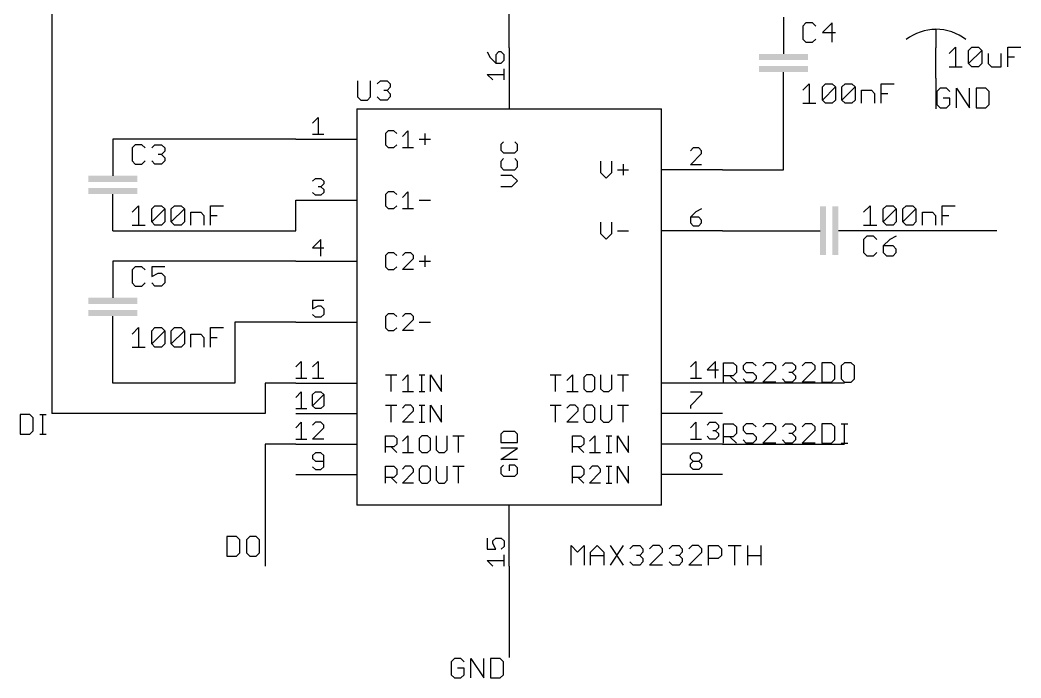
# Model space of a CAD drawing. Extents: x -40.8 to 42.6, y -32.2 to 56.3.
# Drawn here: x -40.8 to 42.6, y -32.2 to 22.6 of the extents above; entities that cross this region are included whole.
import ezdxf

# ---------------------------------------------------------------- set-up
doc = ezdxf.new("R2010")
doc.units = 0
for name, color, linetype in [('91', 82, 'CONTINUOUS'), ('94', 22, 'CONTINUOUS'), ('95', 253, 'CONTINUOUS'), ('96', 253, 'CONTINUOUS')]:
    doc.layers.add(name, color=color, linetype=linetype)

# ---------------------------------------------------------------- blocks, each defined once
blk = doc.blocks.new('RECT')
blk.add_solid([(-0.5, -0.5), (0.5, -0.5), (-0.5, 0.5), (0.5, 0.5)])

msp = doc.modelspace()

# ---------------------------------------------------------------- linework, layer by layer
at = {"layer": '91'}
for p, q in [((-38.1, 27.94), (-38.1, -10.16)), ((0, 20.32), (0, 27.94)), ((35.56, 17.78), (35.56, 15.24)), ((22.86, 10.16), (22.86, 15.24)), ((-17.78, 12.7), (-33.02, 12.7)), ((17.78, 10.16), (22.86, 10.16)), ((-17.78, 5.08), (-17.78, 7.62)), ((-33.02, 5.08), (-17.78, 5.08)), ((17.78, 5.08), (22.86, 5.08)), ((40.64, 5.08), (30.48, 5.08)), ((-17.78, 2.54), (-33.02, 2.54)), ((-17.78, -2.54), (-22.86, -2.54)), ((-22.86, -2.54), (-22.86, -7.62)), ((-33.02, -7.62), (-33.02, -5.08)), ((-22.86, -7.62), (-33.02, -7.62)), ((-17.78, -7.62), (-20.32, -7.62)), ((-20.32, -7.62), (-20.32, -10.16)), ((27.94, -7.62), (17.78, -7.62)), ((-20.32, -10.16), (-38.1, -10.16)), ((-17.78, -12.7), (-20.32, -12.7)), ((-20.32, -12.7), (-20.32, -22.86)), ((17.78, -12.7), (27.94, -12.7)), ((0, -22.86), (0, -30.48))]:
    msp.add_line(p, q, dxfattribs=at)
at = {"layer": '94'}
for p, q in [((22.86, 22.86), (22.86, 20.32)), ((35.56, 21.844), (35.56, 20.32)), ((0, 20.32), (0, 15.24)), ((22.86, 20.32), (22.86, 19.812)), ((35.56, 17.78), (35.56, 20.32)), ((22.86, 17.78), (22.86, 18.288)), ((22.86, 15.24), (22.86, 17.78)), ((-12.7, 15.24), (12.7, 15.24)), ((-12.7, 15.24), (-12.7, -17.78)), ((12.7, -17.78), (12.7, 15.24)), ((-33.02, 12.7), (-33.02, 10.16)), ((-17.78, 12.7), (-12.7, 12.7)), ((-33.02, 10.16), (-33.02, 9.652)), ((17.78, 10.16), (12.7, 10.16)), ((-33.02, 7.62), (-33.02, 8.128)), ((-33.02, 5.08), (-33.02, 7.62)), ((-17.78, 7.62), (-12.7, 7.62)), ((17.78, 5.08), (12.7, 5.08)), ((22.86, 5.08), (25.4, 5.08)), ((25.4, 5.08), (25.908, 5.08)), ((27.94, 5.08), (27.432, 5.08)), ((30.48, 5.08), (27.94, 5.08)), ((-33.02, 2.54), (-33.02, 0)), ((-17.78, 2.54), (-12.7, 2.54)), ((-33.02, 0), (-33.02, -0.508)), ((-33.02, -2.54), (-33.02, -2.032)), ((-33.02, -5.08), (-33.02, -2.54)), ((-17.78, -2.54), (-12.7, -2.54)), ((-17.78, -7.62), (-12.7, -7.62)), ((17.78, -7.62), (12.7, -7.62)), ((-17.78, -10.16), (-12.7, -10.16)), ((17.78, -10.16), (12.7, -10.16)), ((-17.78, -12.7), (-12.7, -12.7)), ((17.78, -12.7), (12.7, -12.7)), ((-17.78, -15.24), (-12.7, -15.24)), ((17.78, -15.24), (12.7, -15.24)), ((12.7, -17.78), (-12.7, -17.78)), ((0, -22.86), (0, -17.78))]:
    msp.add_line(p, q, dxfattribs=at)
for centre, radius, start, end in [((35.5598, 17.7802), 4.0637, 89.9973, 127.3736), ((35.5599, 17.8058), 4.0542, 52.1206, 89.9988)]:
    msp.add_arc(centre, radius, start, end, dxfattribs=at)
at = {"layer": '95'}
for p, q in [((24.7314, 22.4042), (24.4602, 22.133)), ((24.4602, 22.133), (24.4602, 21.0484)), ((25.2737, 22.4042), (24.7314, 22.4042)), ((25.5449, 22.133), (25.2737, 22.4042)), ((26.9108, 22.4042), (26.0974, 21.5907)), ((26.9108, 20.7772), (26.9108, 22.4042)), ((24.4602, 21.0484), (24.7314, 20.7772)), ((25.2737, 20.7772), (25.5449, 21.0484)), ((26.0974, 21.5907), (27.182, 21.5907)), ((24.7314, 20.7772), (25.2737, 20.7772)), ((-1.8173, 19.9757), (-1.5843, 19.5096)), ((-1.5843, 19.5096), (-1.1182, 19.0436)), ((-0.8852, 19.9757), (-1.1182, 19.7427)), ((-1.1182, 19.7427), (-1.1182, 19.0436)), ((-0.6521, 19.9757), (-0.8852, 19.9757)), ((-0.4191, 19.7427), (-0.6521, 19.9757)), ((-0.6521, 19.0436), (-0.4191, 19.2766)), ((-0.4191, 19.2766), (-0.4191, 19.7427)), ((-1.1182, 19.0436), (-0.6521, 19.0436)), ((-0.4191, 17.6403), (-0.4191, 18.5724)), ((-12.6238, 17.5782), (-12.6238, 16.2224)), ((-11.5391, 16.2224), (-11.5391, 17.5782)), ((-10.9866, 17.307), (-10.7155, 17.5782)), ((-10.7155, 17.5782), (-10.1731, 17.5782)), ((-10.1731, 17.5782), (-9.902, 17.307)), ((-1.3512, 17.6403), (-1.8173, 18.1064)), ((-1.8173, 18.1064), (-0.4191, 18.1064)), ((-10.1731, 16.7647), (-10.4443, 16.7647)), ((-9.902, 17.0359), (-10.1731, 16.7647)), ((-10.1731, 16.7647), (-9.902, 16.4935)), ((-9.902, 17.307), (-9.902, 17.0359)), ((35.9074, 16.9432), (35.6362, 16.672)), ((36.4497, 16.9432), (35.9074, 16.9432)), ((36.7209, 16.672), (36.4497, 16.9432)), ((37.2734, 15.3162), (37.2734, 16.9432)), ((37.2734, 16.9432), (38.358, 15.3162)), ((38.358, 15.3162), (38.358, 16.9432)), ((38.9105, 16.9432), (38.9105, 15.3162)), ((39.724, 16.9432), (38.9105, 16.9432)), ((39.9952, 16.672), (39.724, 16.9432)), ((-12.6238, 16.2224), (-12.3526, 15.9512)), ((-12.3526, 15.9512), (-11.8103, 15.9512)), ((-11.8103, 15.9512), (-11.5391, 16.2224)), ((-10.7155, 15.9512), (-10.9866, 16.2224)), ((-10.1731, 15.9512), (-10.7155, 15.9512)), ((-9.902, 16.2224), (-10.1731, 15.9512)), ((-9.902, 16.4935), (-9.902, 16.2224)), ((35.6362, 16.672), (35.6362, 15.5874)), ((36.7209, 16.1297), (36.1785, 16.1297)), ((36.7209, 15.5874), (36.7209, 16.1297)), ((39.9952, 15.5874), (39.9952, 16.672)), ((35.6362, 15.5874), (35.9074, 15.3162)), ((35.9074, 15.3162), (36.4497, 15.3162)), ((36.4497, 15.3162), (36.7209, 15.5874)), ((38.9105, 15.3162), (39.724, 15.3162)), ((39.724, 15.3162), (39.9952, 15.5874)), ((-16.3766, 14.0512), (-15.9105, 14.5173)), ((-15.9105, 14.5173), (-15.9105, 13.1191)), ((-10.0667, 13.3997), (-10.2997, 13.1667)), ((-9.6006, 13.3997), (-10.0667, 13.3997)), ((-9.3676, 13.1667), (-9.6006, 13.3997)), ((-8.8964, 12.9336), (-8.4304, 13.3997)), ((-8.4304, 13.3997), (-8.4304, 12.0015)), ((-16.3766, 13.1191), (-15.4445, 13.1191)), ((-10.2997, 13.1667), (-10.2997, 12.2345)), ((-7.4931, 12.7006), (-6.561, 12.7006)), ((-7.0271, 13.1667), (-7.0271, 12.2345)), ((-31.1486, 12.2442), (-31.4198, 11.973)), ((-31.4198, 11.973), (-31.4198, 10.8884)), ((-30.6063, 12.2442), (-31.1486, 12.2442)), ((-30.3351, 11.973), (-30.6063, 12.2442)), ((-29.7826, 11.973), (-29.5115, 12.2442)), ((-29.5115, 12.2442), (-28.9692, 12.2442)), ((-28.9692, 12.2442), (-28.698, 11.973)), ((-28.698, 11.7019), (-28.9692, 11.4307)), ((-28.698, 11.973), (-28.698, 11.7019)), ((-10.2997, 12.2345), (-10.0667, 12.0015)), ((-10.0667, 12.0015), (-9.6006, 12.0015)), ((-9.6006, 12.0015), (-9.3676, 12.2345)), ((-8.8964, 12.0015), (-7.9643, 12.0015)), ((-0.4667, 12.4955), (-0.6997, 12.2625)), ((-0.6997, 12.2625), (-0.6997, 11.7965)), ((-0.6997, 11.7965), (-0.4667, 11.5634)), ((0.6985, 12.2625), (0.4655, 12.4955)), ((0.4655, 11.5634), (0.6985, 11.7965)), ((0.6985, 11.7965), (0.6985, 12.2625)), ((15.3333, 11.9773), (15.1003, 11.7443)), ((15.7994, 11.9773), (15.3333, 11.9773)), ((16.0324, 11.7443), (15.7994, 11.9773)), ((16.0324, 11.5112), (16.0324, 11.7443)), ((-31.4198, 10.8884), (-31.1486, 10.6172)), ((-30.6063, 10.6172), (-30.3351, 10.8884)), ((-29.5115, 10.6172), (-29.7826, 10.8884)), ((-28.9692, 11.4307), (-29.2403, 11.4307)), ((-28.9692, 11.4307), (-28.698, 11.1595)), ((-28.698, 10.8884), (-28.9692, 10.6172)), ((-28.698, 11.1595), (-28.698, 10.8884)), ((-0.4667, 11.0923), (-0.6997, 10.8592)), ((-0.6997, 10.8592), (-0.6997, 10.3932)), ((-0.4667, 11.5634), (0.4655, 11.5634)), ((0.6985, 10.8592), (0.4655, 11.0923)), ((0.6985, 10.3932), (0.6985, 10.8592)), ((7.6201, 10.8597), (7.6201, 9.9276)), ((8.5523, 9.9276), (8.5523, 10.8597)), ((15.1003, 10.5791), (16.0324, 11.5112)), ((-31.1486, 10.6172), (-30.6063, 10.6172)), ((-28.9692, 10.6172), (-29.5115, 10.6172)), ((-0.6997, 10.3932), (-0.4667, 10.1601)), ((-0.4667, 10.1601), (0.4655, 10.1601)), ((0.4655, 10.1601), (0.6985, 10.3932)), ((9.0234, 10.1606), (9.9556, 10.1606)), ((9.4895, 10.6267), (9.4895, 9.6945)), ((16.0324, 10.5791), (15.1003, 10.5791)), ((-16.3766, 9.2043), (-16.1435, 9.4373)), ((-16.1435, 9.4373), (-15.6775, 9.4373)), ((-15.6775, 9.4373), (-15.4445, 9.2043)), ((-15.4445, 9.2043), (-15.4445, 8.9712)), ((0.2324, 9.689), (-0.6997, 9.689)), ((0.6985, 9.2229), (0.2324, 9.689)), ((0.2324, 8.7569), (0.6985, 9.2229)), ((7.6201, 9.9276), (8.0862, 9.4615)), ((8.0862, 9.4615), (8.5523, 9.9276)), ((-15.6775, 8.7382), (-15.9105, 8.7382)), ((-15.4445, 8.9712), (-15.6775, 8.7382)), ((-15.6775, 8.7382), (-15.4445, 8.5052)), ((-15.4445, 8.5052), (-15.4445, 8.2721)), ((-0.6997, 8.7569), (0.2324, 8.7569)), ((-16.1435, 8.0391), (-16.3766, 8.2721)), ((-15.6775, 8.0391), (-16.1435, 8.0391)), ((-15.4445, 8.2721), (-15.6775, 8.0391)), ((-10.0667, 8.3197), (-10.2997, 8.0867)), ((-10.2997, 8.0867), (-10.2997, 7.1545)), ((-9.6006, 8.3197), (-10.0667, 8.3197)), ((-9.3676, 8.0867), (-9.6006, 8.3197)), ((-8.8964, 7.8536), (-8.4304, 8.3197)), ((-8.4304, 8.3197), (-8.4304, 6.9215)), ((-7.4931, 7.6206), (-6.561, 7.6206)), ((-10.2997, 7.1545), (-10.0667, 6.9215)), ((-10.0667, 6.9215), (-9.6006, 6.9215)), ((-9.6006, 6.9215), (-9.3676, 7.1545)), ((-8.8964, 6.9215), (-7.9643, 6.9215)), ((16.0324, 6.8973), (15.5664, 6.6643)), ((15.5664, 6.6643), (15.1003, 6.1982)), ((15.1003, 6.1982), (15.1003, 5.7321)), ((15.7994, 6.1982), (15.1003, 6.1982)), ((16.0324, 5.9652), (15.7994, 6.1982)), ((16.0324, 5.7321), (16.0324, 5.9652)), ((7.6201, 5.7797), (7.6201, 4.8476)), ((8.5523, 4.8476), (8.5523, 5.7797)), ((9.0234, 5.0806), (9.9556, 5.0806)), ((15.1003, 5.7321), (15.3333, 5.4991)), ((15.3333, 5.4991), (15.7994, 5.4991)), ((15.7994, 5.4991), (16.0324, 5.7321)), ((-15.6775, 4.3573), (-16.3766, 3.6582)), ((-15.6775, 2.9591), (-15.6775, 4.3573)), ((7.6201, 4.8476), (8.0862, 4.3815)), ((8.0862, 4.3815), (8.5523, 4.8476)), ((29.8114, 4.6242), (29.5402, 4.353)), ((29.5402, 4.353), (29.5402, 3.2684)), ((30.3537, 4.6242), (29.8114, 4.6242)), ((30.6249, 4.353), (30.3537, 4.6242)), ((31.7197, 4.353), (31.1774, 3.8107)), ((32.262, 4.6242), (31.7197, 4.353)), ((-16.3766, 3.6582), (-15.4445, 3.6582)), ((31.1774, 3.8107), (31.1774, 3.2684)), ((31.9909, 3.8107), (31.1774, 3.8107)), ((32.262, 3.5395), (31.9909, 3.8107)), ((32.262, 3.2684), (32.262, 3.5395)), ((-10.0667, 3.2397), (-10.2997, 3.0067)), ((-10.2997, 3.0067), (-10.2997, 2.0745)), ((-9.6006, 3.2397), (-10.0667, 3.2397)), ((-9.3676, 3.0067), (-9.6006, 3.2397)), ((-8.6634, 3.2397), (-8.8964, 3.0067)), ((-8.8964, 1.8415), (-7.9643, 2.7736)), ((-8.1973, 3.2397), (-8.6634, 3.2397)), ((-7.9643, 3.0067), (-8.1973, 3.2397)), ((-7.9643, 2.7736), (-7.9643, 3.0067)), ((-7.4931, 2.5406), (-6.561, 2.5406)), ((-7.0271, 3.0067), (-7.0271, 2.0745)), ((29.5402, 3.2684), (29.8114, 2.9972)), ((29.8114, 2.9972), (30.3537, 2.9972)), ((30.3537, 2.9972), (30.6249, 3.2684)), ((31.1774, 3.2684), (31.4485, 2.9972)), ((31.4485, 2.9972), (31.9909, 2.9972)), ((31.9909, 2.9972), (32.262, 3.2684)), ((-31.1486, 2.0842), (-31.4198, 1.813)), ((-31.4198, 1.813), (-31.4198, 0.7284)), ((-30.6063, 2.0842), (-31.1486, 2.0842)), ((-30.3351, 1.813), (-30.6063, 2.0842)), ((-28.698, 2.0842), (-29.7826, 2.0842)), ((-29.7826, 2.0842), (-29.7826, 1.2707)), ((-10.2997, 2.0745), (-10.0667, 1.8415)), ((-10.0667, 1.8415), (-9.6006, 1.8415)), ((-9.6006, 1.8415), (-9.3676, 2.0745)), ((-7.9643, 1.8415), (-8.8964, 1.8415)), ((-29.7826, 1.2707), (-29.2403, 1.5419)), ((-29.2403, 1.5419), (-28.9692, 1.5419)), ((-28.9692, 1.5419), (-28.698, 1.2707)), ((-28.698, 1.2707), (-28.698, 0.7284)), ((-31.4198, 0.7284), (-31.1486, 0.4572)), ((-31.1486, 0.4572), (-30.6063, 0.4572)), ((-30.6063, 0.4572), (-30.3351, 0.7284)), ((-29.5115, 0.4572), (-29.7826, 0.7284)), ((-28.9692, 0.4572), (-29.5115, 0.4572)), ((-28.698, 0.7284), (-28.9692, 0.4572)), ((-15.4445, -0.7227), (-16.3766, -0.7227)), ((-16.3766, -0.7227), (-16.3766, -1.4218)), ((-16.3766, -1.4218), (-15.9105, -1.1888)), ((-15.9105, -1.1888), (-15.6775, -1.1888)), ((-15.6775, -1.1888), (-15.4445, -1.4218)), ((-15.4445, -1.4218), (-15.4445, -1.8879)), ((-16.1435, -2.1209), (-16.3766, -1.8879)), ((-15.6775, -2.1209), (-16.1435, -2.1209)), ((-15.4445, -1.8879), (-15.6775, -2.1209)), ((-10.0667, -1.8403), (-10.2997, -2.0733)), ((-10.2997, -2.0733), (-10.2997, -3.0055)), ((-9.6006, -1.8403), (-10.0667, -1.8403)), ((-9.3676, -2.0733), (-9.6006, -1.8403)), ((-8.6634, -1.8403), (-8.8964, -2.0733)), ((-8.8964, -3.2385), (-7.9643, -2.3064)), ((-8.1973, -1.8403), (-8.6634, -1.8403)), ((-7.9643, -2.0733), (-8.1973, -1.8403)), ((-7.9643, -2.3064), (-7.9643, -2.0733)), ((-10.2997, -3.0055), (-10.0667, -3.2385)), ((-10.0667, -3.2385), (-9.6006, -3.2385)), ((-9.6006, -3.2385), (-9.3676, -3.0055)), ((-7.9643, -3.2385), (-8.8964, -3.2385)), ((-7.4931, -2.5394), (-6.561, -2.5394)), ((-17.7799, -6.2688), (-17.3138, -5.8027)), ((-17.3138, -5.8027), (-17.3138, -7.2009)), ((-16.3766, -6.2688), (-15.9105, -5.8027)), ((-15.9105, -5.8027), (-15.9105, -7.2009)), ((15.1003, -6.2688), (15.5664, -5.8027)), ((15.5664, -5.8027), (15.5664, -7.2009)), ((17.2027, -5.8027), (16.5036, -6.5018)), ((17.2027, -7.2009), (17.2027, -5.8027)), ((16.5036, -6.5018), (17.4357, -6.5018)), ((17.8562, -7.5438), (17.8562, -5.9168)), ((17.8562, -5.9168), (18.6697, -5.9168)), ((18.6697, -5.9168), (18.9409, -6.188)), ((18.9409, -6.188), (18.9409, -6.7303)), ((19.7645, -5.9168), (19.4934, -6.188)), ((19.4934, -6.188), (19.4934, -6.4591)), ((19.4934, -6.4591), (19.7645, -6.7303)), ((20.3069, -5.9168), (19.7645, -5.9168)), ((20.578, -6.188), (20.3069, -5.9168)), ((21.4017, -5.9168), (21.1305, -6.188)), ((21.1305, -7.5438), (22.2152, -6.4591)), ((21.944, -5.9168), (21.4017, -5.9168)), ((22.2152, -6.188), (21.944, -5.9168)), ((22.2152, -6.4591), (22.2152, -6.188)), ((22.7677, -6.188), (23.0388, -5.9168)), ((23.0388, -5.9168), (23.5812, -5.9168)), ((23.5812, -5.9168), (23.8523, -6.188)), ((23.8523, -6.4591), (23.5812, -6.7303)), ((23.8523, -6.188), (23.8523, -6.4591)), ((24.676, -5.9168), (24.4048, -6.188)), ((24.4048, -7.5438), (25.4895, -6.4591)), ((25.2183, -5.9168), (24.676, -5.9168)), ((25.4895, -6.188), (25.2183, -5.9168)), ((25.4895, -6.4591), (25.4895, -6.188)), ((26.042, -5.9168), (26.042, -7.5438)), ((26.8555, -5.9168), (26.042, -5.9168)), ((27.1266, -6.188), (26.8555, -5.9168)), ((27.1266, -7.2726), (27.1266, -6.188)), ((27.9503, -5.9168), (27.6791, -6.188)), ((27.6791, -6.188), (27.6791, -7.2726)), ((28.4926, -5.9168), (27.9503, -5.9168)), ((28.7638, -6.188), (28.4926, -5.9168)), ((28.7638, -7.2726), (28.7638, -6.188)), ((-17.7799, -7.2009), (-16.8477, -7.2009)), ((-16.3766, -7.2009), (-15.4445, -7.2009)), ((-10.2997, -6.9203), (-9.3676, -6.9203)), ((-9.8336, -8.3185), (-9.8336, -6.9203)), ((-8.8964, -7.3864), (-8.4304, -6.9203)), ((-8.4304, -6.9203), (-8.4304, -8.3185)), ((-7.4931, -6.9203), (-7.0271, -6.9203)), ((-7.2601, -8.3185), (-7.2601, -6.9203)), ((-6.5576, -8.3185), (-6.5576, -6.9203)), ((-6.5576, -6.9203), (-5.6255, -8.3185)), ((-5.6255, -8.3185), (-5.6255, -6.9203)), ((3.4103, -6.9203), (4.3424, -6.9203)), ((3.8764, -8.3185), (3.8764, -6.9203)), ((4.8136, -7.3864), (5.2796, -6.9203)), ((5.2796, -6.9203), (5.2796, -8.3185)), ((6.4499, -6.9203), (6.2169, -7.1533)), ((6.2169, -7.1533), (6.2169, -8.0855)), ((6.916, -6.9203), (6.4499, -6.9203)), ((7.149, -7.1533), (6.916, -6.9203)), ((7.149, -8.0855), (7.149, -7.1533)), ((7.6201, -6.9203), (7.6201, -8.0855)), ((8.5523, -8.0855), (8.5523, -6.9203)), ((9.0234, -6.9203), (9.9555, -6.9203)), ((9.4895, -8.3185), (9.4895, -6.9203)), ((15.1003, -7.2009), (16.0324, -7.2009)), ((18.6697, -7.0015), (17.8562, -7.0015)), ((18.3985, -7.0015), (18.9409, -7.5438)), ((18.9409, -6.7303), (18.6697, -7.0015)), ((19.7645, -7.5438), (19.4934, -7.2726)), ((19.7645, -6.7303), (20.3069, -6.7303)), ((20.3069, -6.7303), (20.578, -7.0015)), ((20.578, -7.2726), (20.3069, -7.5438)), ((20.578, -7.0015), (20.578, -7.2726)), ((23.0388, -7.5438), (22.7677, -7.2726)), ((23.5812, -6.7303), (23.31, -6.7303)), ((23.5812, -6.7303), (23.8523, -7.0015)), ((23.8523, -7.2726), (23.5812, -7.5438)), ((23.8523, -7.0015), (23.8523, -7.2726)), ((26.8555, -7.5438), (27.1266, -7.2726)), ((27.6791, -7.2726), (27.9503, -7.5438)), ((28.4926, -7.5438), (28.7638, -7.2726)), ((-8.8964, -8.3185), (-7.9643, -8.3185)), ((-7.4931, -8.3185), (-7.0271, -8.3185)), ((4.8136, -8.3185), (5.7457, -8.3185)), ((6.2169, -8.0855), (6.4499, -8.3185)), ((6.4499, -8.3185), (6.916, -8.3185)), ((6.916, -8.3185), (7.149, -8.0855)), ((7.6201, -8.0855), (7.8532, -8.3185)), ((7.8532, -8.3185), (8.3192, -8.3185)), ((8.3192, -8.3185), (8.5523, -8.0855)), ((20.3069, -7.5438), (19.7645, -7.5438)), ((22.2152, -7.5438), (21.1305, -7.5438)), ((23.5812, -7.5438), (23.0388, -7.5438)), ((25.4895, -7.5438), (24.4048, -7.5438)), ((26.042, -7.5438), (26.8555, -7.5438)), ((27.9503, -7.5438), (28.4926, -7.5438)), ((-17.7799, -8.8088), (-17.3138, -8.3427)), ((-17.3138, -8.3427), (-17.3138, -9.7409)), ((-16.3766, -8.5757), (-16.1435, -8.3427)), ((-16.3766, -9.5079), (-16.3766, -8.5757)), ((-16.3766, -9.5079), (-15.4445, -8.5757)), ((-16.1435, -8.3427), (-15.6775, -8.3427)), ((-15.6775, -8.3427), (-15.4445, -8.5757)), ((-15.4445, -8.5757), (-15.4445, -9.5079)), ((15.1003, -8.3427), (16.0324, -8.3427)), ((16.0324, -8.5757), (15.1003, -9.5079)), ((16.0324, -8.3427), (16.0324, -8.5757)), ((-17.7799, -9.7409), (-16.8477, -9.7409)), ((-16.1435, -9.7409), (-16.3766, -9.5079)), ((-15.6775, -9.7409), (-16.1435, -9.7409)), ((-15.4445, -9.5079), (-15.6775, -9.7409)), ((-10.2997, -9.4603), (-9.3676, -9.4603)), ((-9.8336, -10.8585), (-9.8336, -9.4603)), ((-8.6634, -9.4603), (-8.8964, -9.6933)), ((-8.8964, -10.8585), (-7.9643, -9.9264)), ((-8.1973, -9.4603), (-8.6634, -9.4603)), ((-7.9643, -9.6933), (-8.1973, -9.4603)), ((-7.9643, -9.9264), (-7.9643, -9.6933)), ((-7.4931, -9.4603), (-7.0271, -9.4603)), ((-7.2601, -10.8585), (-7.2601, -9.4603)), ((-6.5576, -10.8585), (-6.5576, -9.4603)), ((-6.5576, -9.4603), (-5.6255, -10.8585)), ((-5.6255, -10.8585), (-5.6255, -9.4603)), ((3.4103, -9.4603), (4.3424, -9.4603)), ((3.8764, -10.8585), (3.8764, -9.4603)), ((5.0466, -9.4603), (4.8136, -9.6933)), ((4.8136, -10.8585), (5.7457, -9.9264)), ((5.5127, -9.4603), (5.0466, -9.4603)), ((5.7457, -9.6933), (5.5127, -9.4603)), ((5.7457, -9.9264), (5.7457, -9.6933)), ((6.4499, -9.4603), (6.2169, -9.6933)), ((6.2169, -9.6933), (6.2169, -10.6255)), ((6.916, -9.4603), (6.4499, -9.4603)), ((7.149, -9.6933), (6.916, -9.4603)), ((7.149, -10.6255), (7.149, -9.6933)), ((7.6201, -9.4603), (7.6201, -10.6255)), ((8.5523, -10.6255), (8.5523, -9.4603)), ((9.0234, -9.4603), (9.9555, -9.4603)), ((9.4895, -10.8585), (9.4895, -9.4603)), ((15.1003, -9.5079), (15.1003, -9.7409)), ((-40.7524, -10.2348), (-40.7524, -11.8618)), ((-39.9389, -10.2348), (-40.7524, -10.2348)), ((-39.6677, -10.506), (-39.9389, -10.2348)), ((-39.6677, -11.5906), (-39.6677, -10.506)), ((-39.1152, -10.2348), (-38.5729, -10.2348)), ((-38.8441, -11.8618), (-38.8441, -10.2348)), ((6.2169, -10.6255), (6.4499, -10.8585)), ((6.916, -10.8585), (7.149, -10.6255)), ((7.6201, -10.6255), (7.8532, -10.8585)), ((8.3192, -10.8585), (8.5523, -10.6255)), ((-39.9389, -11.8618), (-39.6677, -11.5906)), ((-17.7799, -11.3488), (-17.3138, -10.8827)), ((-17.3138, -10.8827), (-17.3138, -12.2809)), ((-16.1435, -10.8827), (-16.3766, -11.1157)), ((-16.3766, -12.2809), (-15.4445, -11.3488)), ((-15.6775, -10.8827), (-16.1435, -10.8827)), ((-15.4445, -11.1157), (-15.6775, -10.8827)), ((-15.4445, -11.3488), (-15.4445, -11.1157)), ((-7.9643, -10.8585), (-8.8964, -10.8585)), ((-7.4931, -10.8585), (-7.0271, -10.8585)), ((-0.4667, -11.641), (-0.6997, -11.874)), ((0.4655, -11.641), (-0.4667, -11.641)), ((0.6985, -11.874), (0.4655, -11.641)), ((5.7457, -10.8585), (4.8136, -10.8585)), ((6.4499, -10.8585), (6.916, -10.8585)), ((7.8532, -10.8585), (8.3192, -10.8585)), ((15.1003, -11.3488), (15.5664, -10.8827)), ((15.5664, -10.8827), (15.5664, -12.2809)), ((16.5036, -11.1157), (16.7366, -10.8827)), ((16.7366, -10.8827), (17.2027, -10.8827)), ((17.2027, -11.5818), (16.9696, -11.5818)), ((17.2027, -10.8827), (17.4357, -11.1157)), ((17.4357, -11.3488), (17.2027, -11.5818)), ((17.2027, -11.5818), (17.4357, -11.8148)), ((17.4357, -11.1157), (17.4357, -11.3488)), ((17.8562, -12.6238), (17.8562, -10.9968)), ((17.8562, -10.9968), (18.6697, -10.9968)), ((18.6697, -10.9968), (18.9409, -11.268)), ((18.9409, -11.268), (18.9409, -11.8103)), ((19.7645, -10.9968), (19.4934, -11.268)), ((19.4934, -11.268), (19.4934, -11.5391)), ((19.4934, -11.5391), (19.7645, -11.8103)), ((20.3069, -10.9968), (19.7645, -10.9968)), ((20.578, -11.268), (20.3069, -10.9968)), ((21.4017, -10.9968), (21.1305, -11.268)), ((21.1305, -12.6238), (22.2152, -11.5391)), ((21.944, -10.9968), (21.4017, -10.9968)), ((22.2152, -11.268), (21.944, -10.9968)), ((22.2152, -11.5391), (22.2152, -11.268)), ((22.7677, -11.268), (23.0388, -10.9968)), ((23.0388, -10.9968), (23.5812, -10.9968)), ((23.5812, -10.9968), (23.8523, -11.268)), ((23.8523, -11.5391), (23.5812, -11.8103)), ((23.8523, -11.268), (23.8523, -11.5391)), ((24.676, -10.9968), (24.4048, -11.268)), ((24.4048, -12.6238), (25.4895, -11.5391)), ((25.2183, -10.9968), (24.676, -10.9968)), ((25.4895, -11.268), (25.2183, -10.9968)), ((25.4895, -11.5391), (25.4895, -11.268)), ((26.042, -10.9968), (26.042, -12.6238)), ((26.8555, -10.9968), (26.042, -10.9968)), ((27.1266, -11.268), (26.8555, -10.9968)), ((27.1266, -12.3526), (27.1266, -11.268)), ((27.6791, -10.9968), (28.2215, -10.9968)), ((27.9503, -12.6238), (27.9503, -10.9968)), ((-40.7524, -11.8618), (-39.9389, -11.8618)), ((-39.1152, -11.8618), (-38.5729, -11.8618)), ((-17.7799, -12.2809), (-16.8477, -12.2809)), ((-15.4445, -12.2809), (-16.3766, -12.2809)), ((-10.2997, -13.3985), (-10.2997, -12.0003)), ((-10.2997, -12.0003), (-9.6006, -12.0003)), ((-9.6006, -12.0003), (-9.3676, -12.2333)), ((-9.3676, -12.2333), (-9.3676, -12.6994)), ((-8.8964, -12.4664), (-8.4304, -12.0003)), ((-8.4304, -12.0003), (-8.4304, -13.3985)), ((-7.2601, -12.0003), (-7.4931, -12.2333)), ((-7.4931, -12.2333), (-7.4931, -13.1655)), ((-6.794, -12.0003), (-7.2601, -12.0003)), ((-6.561, -12.2333), (-6.794, -12.0003)), ((-6.561, -13.1655), (-6.561, -12.2333)), ((-6.0899, -12.0003), (-6.0899, -13.1655)), ((-5.1577, -13.1655), (-5.1577, -12.0003)), ((-4.6866, -12.0003), (-3.7545, -12.0003)), ((-4.2205, -13.3985), (-4.2205, -12.0003)), ((-0.6997, -11.874), (-0.6997, -12.5731)), ((0.6985, -12.5731), (0.6985, -11.874)), ((5.2813, -13.3985), (5.2813, -12.0003)), ((5.2813, -12.0003), (5.9804, -12.0003)), ((5.9804, -12.0003), (6.2135, -12.2333)), ((6.2135, -12.2333), (6.2135, -12.6994)), ((6.6846, -12.4664), (7.1507, -12.0003)), ((7.1507, -12.0003), (7.1507, -13.3985)), ((8.0879, -12.0003), (8.554, -12.0003)), ((8.3209, -13.3985), (8.3209, -12.0003)), ((9.0234, -13.3985), (9.0234, -12.0003)), ((9.0234, -12.0003), (9.9555, -13.3985)), ((9.9555, -13.3985), (9.9555, -12.0003)), ((15.1003, -12.2809), (16.0324, -12.2809)), ((16.7366, -12.2809), (16.5036, -12.0479)), ((17.2027, -12.2809), (16.7366, -12.2809)), ((17.4357, -12.0479), (17.2027, -12.2809)), ((17.4357, -11.8148), (17.4357, -12.0479)), ((18.6697, -12.0815), (17.8562, -12.0815)), ((18.3985, -12.0815), (18.9409, -12.6238)), ((18.9409, -11.8103), (18.6697, -12.0815)), ((19.7645, -12.6238), (19.4934, -12.3526)), ((19.7645, -11.8103), (20.3069, -11.8103)), ((20.3069, -11.8103), (20.578, -12.0815)), ((20.578, -12.3526), (20.3069, -12.6238)), ((20.578, -12.0815), (20.578, -12.3526)), ((23.0388, -12.6238), (22.7677, -12.3526)), ((23.5812, -11.8103), (23.31, -11.8103)), ((23.5812, -11.8103), (23.8523, -12.0815)), ((23.8523, -12.3526), (23.5812, -12.6238)), ((23.8523, -12.0815), (23.8523, -12.3526)), ((26.8555, -12.6238), (27.1266, -12.3526)), ((-9.6006, -12.9324), (-10.2997, -12.9324)), ((-9.8336, -12.9324), (-9.3676, -13.3985)), ((-9.3676, -12.6994), (-9.6006, -12.9324)), ((-7.4931, -13.1655), (-7.2601, -13.3985)), ((-6.794, -13.3985), (-6.561, -13.1655)), ((-6.0899, -13.1655), (-5.8568, -13.3985)), ((-5.3908, -13.3985), (-5.1577, -13.1655)), ((-0.6997, -12.5731), (0.6985, -12.5731)), ((-0.6997, -13.9764), (0.6985, -13.0443)), ((0.6985, -13.0443), (-0.6997, -13.0443)), ((5.9804, -12.9324), (5.2813, -12.9324)), ((5.7474, -12.9324), (6.2135, -13.3985)), ((6.2135, -12.6994), (5.9804, -12.9324)), ((20.3069, -12.6238), (19.7645, -12.6238)), ((22.2152, -12.6238), (21.1305, -12.6238)), ((23.5812, -12.6238), (23.0388, -12.6238)), ((25.4895, -12.6238), (24.4048, -12.6238)), ((26.042, -12.6238), (26.8555, -12.6238)), ((27.6791, -12.6238), (28.2215, -12.6238)), ((-16.1435, -13.4227), (-16.3766, -13.6557)), ((-16.3766, -13.6557), (-16.3766, -13.8888)), ((-16.3766, -13.8888), (-16.1435, -14.1218)), ((-15.6775, -13.4227), (-16.1435, -13.4227)), ((-16.1435, -14.1218), (-15.4445, -14.1218)), ((-15.4445, -13.6557), (-15.6775, -13.4227)), ((-15.4445, -14.5879), (-15.4445, -13.6557)), ((-8.8964, -13.3985), (-7.9643, -13.3985)), ((-7.2601, -13.3985), (-6.794, -13.3985)), ((-5.8568, -13.3985), (-5.3908, -13.3985)), ((0.6985, -13.9764), (-0.6997, -13.9764)), ((6.6846, -13.3985), (7.6168, -13.3985)), ((8.0879, -13.3985), (8.554, -13.3985)), ((15.1003, -13.6557), (15.3333, -13.4227)), ((15.1003, -13.8888), (15.1003, -13.6557)), ((15.3333, -14.1218), (15.1003, -13.8888)), ((15.1003, -14.3548), (15.3333, -14.1218)), ((15.3333, -13.4227), (15.7994, -13.4227)), ((15.3333, -14.1218), (15.7994, -14.1218)), ((15.7994, -13.4227), (16.0324, -13.6557)), ((16.0324, -13.8888), (15.7994, -14.1218)), ((15.7994, -14.1218), (16.0324, -14.3548)), ((16.0324, -13.6557), (16.0324, -13.8888)), ((-16.3766, -14.5879), (-16.1435, -14.8209)), ((-16.1435, -14.8209), (-15.6775, -14.8209)), ((-15.6775, -14.8209), (-15.4445, -14.5879)), ((-10.2997, -15.9385), (-10.2997, -14.5403)), ((-10.2997, -14.5403), (-9.6006, -14.5403)), ((-9.6006, -14.5403), (-9.3676, -14.7733)), ((-9.3676, -14.7733), (-9.3676, -15.2394)), ((-8.6634, -14.5403), (-8.8964, -14.7733)), ((-8.8964, -15.9385), (-7.9643, -15.0064)), ((-8.1973, -14.5403), (-8.6634, -14.5403)), ((-7.9643, -14.7733), (-8.1973, -14.5403)), ((-7.9643, -15.0064), (-7.9643, -14.7733)), ((-7.2601, -14.5403), (-7.4931, -14.7733)), ((-7.4931, -14.7733), (-7.4931, -15.7055)), ((-6.794, -14.5403), (-7.2601, -14.5403)), ((-6.561, -14.7733), (-6.794, -14.5403)), ((-6.561, -15.7055), (-6.561, -14.7733)), ((-6.0899, -14.5403), (-6.0899, -15.7055)), ((-5.1577, -15.7055), (-5.1577, -14.5403)), ((-4.6866, -14.5403), (-3.7545, -14.5403)), ((-4.2205, -15.9385), (-4.2205, -14.5403)), ((-0.4667, -14.4476), (-0.6997, -14.6806)), ((-0.6997, -14.6806), (-0.6997, -15.1467)), ((0.4655, -14.4476), (-0.0006, -14.4476)), ((-0.0006, -14.4476), (-0.0006, -14.9136)), ((0.6985, -14.6806), (0.4655, -14.4476)), ((0.6985, -15.1467), (0.6985, -14.6806)), ((5.2813, -15.9385), (5.2813, -14.5403)), ((5.2813, -14.5403), (5.9804, -14.5403)), ((5.9804, -14.5403), (6.2135, -14.7733)), ((6.2135, -14.7733), (6.2135, -15.2394)), ((6.9177, -14.5403), (6.6846, -14.7733)), ((6.6846, -15.9385), (7.6168, -15.0064)), ((7.3837, -14.5403), (6.9177, -14.5403)), ((7.6168, -14.7733), (7.3837, -14.5403)), ((7.6168, -15.0064), (7.6168, -14.7733)), ((8.0879, -14.5403), (8.554, -14.5403)), ((8.3209, -15.9385), (8.3209, -14.5403)), ((9.0234, -15.9385), (9.0234, -14.5403)), ((9.0234, -14.5403), (9.9555, -15.9385)), ((9.9555, -15.9385), (9.9555, -14.5403)), ((15.1003, -14.5879), (15.1003, -14.3548)), ((15.3333, -14.8209), (15.1003, -14.5879)), ((15.7994, -14.8209), (15.3333, -14.8209)), ((16.0324, -14.5879), (15.7994, -14.8209)), ((16.0324, -14.3548), (16.0324, -14.5879)), ((-9.6006, -15.4724), (-10.2997, -15.4724)), ((-9.8336, -15.4724), (-9.3676, -15.9385)), ((-9.3676, -15.2394), (-9.6006, -15.4724)), ((-7.4931, -15.7055), (-7.2601, -15.9385)), ((-6.794, -15.9385), (-6.561, -15.7055)), ((-6.0899, -15.7055), (-5.8568, -15.9385)), ((-5.3908, -15.9385), (-5.1577, -15.7055)), ((-0.6997, -15.1467), (-0.4667, -15.3797)), ((-0.4667, -15.3797), (0.4655, -15.3797)), ((0.4655, -15.3797), (0.6985, -15.1467)), ((5.9804, -15.4724), (5.2813, -15.4724)), ((5.7474, -15.4724), (6.2135, -15.9385)), ((6.2135, -15.2394), (5.9804, -15.4724)), ((-7.9643, -15.9385), (-8.8964, -15.9385)), ((-7.2601, -15.9385), (-6.794, -15.9385)), ((-5.8568, -15.9385), (-5.3908, -15.9385)), ((7.6168, -15.9385), (6.6846, -15.9385)), ((8.0879, -15.9385), (8.554, -15.9385)), ((-23.5181, -20.3948), (-23.5181, -22.0218)), ((-22.7046, -20.3948), (-23.5181, -20.3948)), ((-22.4335, -20.666), (-22.7046, -20.3948)), ((-22.4335, -21.7506), (-22.4335, -20.666)), ((-21.6098, -20.3948), (-21.881, -20.666)), ((-21.881, -20.666), (-21.881, -21.7506)), ((-21.0675, -20.3948), (-21.6098, -20.3948)), ((-20.7963, -20.666), (-21.0675, -20.3948)), ((-20.7963, -21.7506), (-20.7963, -20.666)), ((-1.8173, -20.5245), (-1.8173, -21.4566)), ((-1.3512, -20.7575), (-1.1182, -20.5245)), ((-1.3512, -20.9905), (-1.3512, -20.7575)), ((-1.1182, -20.5245), (-0.6521, -20.5245)), ((-0.6521, -20.5245), (-0.4191, -20.7575)), ((-0.4191, -20.7575), (-0.4191, -21.2235)), ((-1.8173, -21.4566), (-1.1182, -21.4566)), ((-1.1182, -21.4566), (-1.3512, -20.9905)), ((-0.4191, -21.2235), (-0.6521, -21.4566)), ((-23.5181, -22.0218), (-22.7046, -22.0218)), ((-22.7046, -22.0218), (-22.4335, -21.7506)), ((-21.881, -21.7506), (-21.6098, -22.0218)), ((-21.6098, -22.0218), (-21.0675, -22.0218)), ((-21.0675, -22.0218), (-20.7963, -21.7506)), ((-1.3512, -22.8599), (-1.8173, -22.3938)), ((-1.8173, -22.3938), (-0.4191, -22.3938)), ((-0.4191, -22.8599), (-0.4191, -21.9277)), ((-4.5641, -30.5548), (-4.8353, -30.826)), ((-4.8353, -30.826), (-4.8353, -31.9106)), ((-4.0218, -30.5548), (-4.5641, -30.5548)), ((-3.7506, -30.826), (-4.0218, -30.5548)), ((-3.1981, -32.1818), (-3.1981, -30.5548)), ((-3.1981, -30.5548), (-2.1135, -32.1818)), ((-2.1135, -32.1818), (-2.1135, -30.5548)), ((-1.561, -30.5548), (-1.561, -32.1818)), ((-0.7475, -30.5548), (-1.561, -30.5548)), ((-0.4763, -30.826), (-0.7475, -30.5548)), ((-0.4763, -31.9106), (-0.4763, -30.826)), ((-3.7506, -31.3683), (-4.2929, -31.3683)), ((-3.7506, -31.9106), (-3.7506, -31.3683)), ((-4.8353, -31.9106), (-4.5641, -32.1818)), ((-4.5641, -32.1818), (-4.0218, -32.1818)), ((-4.0218, -32.1818), (-3.7506, -31.9106)), ((-1.561, -32.1818), (-0.7475, -32.1818)), ((-0.7475, -32.1818), (-0.4763, -31.9106))]:
    msp.add_line(p, q, dxfattribs=at)
at = {"layer": '96'}
for p, q in [((36.6522, 19.8299), (37.1945, 20.3722)), ((37.1945, 20.3722), (37.1945, 18.7452)), ((38.2894, 20.101), (38.5605, 20.3722)), ((38.2894, 19.0164), (38.2894, 20.101)), ((38.2894, 19.0164), (39.374, 20.101)), ((38.5605, 20.3722), (39.1029, 20.3722)), ((39.1029, 20.3722), (39.374, 20.101)), ((39.374, 20.101), (39.374, 19.0164)), ((41.5637, 18.7452), (41.5637, 20.3722)), ((41.5637, 20.3722), (42.6483, 20.3722)), ((39.9265, 19.8299), (39.9265, 19.0164)), ((41.0112, 18.7452), (41.0112, 19.8299)), ((41.5637, 19.5587), (42.106, 19.5587)), ((36.6522, 18.7452), (37.7369, 18.7452)), ((38.5605, 18.7452), (38.2894, 19.0164)), ((39.1029, 18.7452), (38.5605, 18.7452)), ((39.374, 19.0164), (39.1029, 18.7452)), ((39.9265, 19.0164), (40.1977, 18.7452)), ((40.1977, 18.7452), (41.0112, 18.7452)), ((24.4602, 16.7819), (25.0025, 17.3242)), ((25.0025, 17.3242), (25.0025, 15.6972)), ((26.0974, 17.053), (26.3685, 17.3242)), ((26.0974, 15.9684), (26.0974, 17.053)), ((26.0974, 15.9684), (27.182, 17.053)), ((26.3685, 17.3242), (26.9108, 17.3242)), ((26.9108, 17.3242), (27.182, 17.053)), ((27.182, 17.053), (27.182, 15.9684)), ((27.7345, 17.053), (28.0057, 17.3242)), ((27.7345, 15.9684), (27.7345, 17.053)), ((27.7345, 15.9684), (28.8192, 17.053)), ((28.0057, 17.3242), (28.548, 17.3242)), ((28.548, 17.3242), (28.8192, 17.053)), ((28.8192, 17.053), (28.8192, 15.9684)), ((29.3717, 15.6972), (29.3717, 16.7819)), ((29.3717, 16.7819), (30.1852, 16.7819)), ((30.1852, 16.7819), (30.4563, 16.5107)), ((31.0088, 15.6972), (31.0088, 17.3242)), ((31.0088, 17.3242), (32.0935, 17.3242)), ((26.3685, 15.6972), (26.0974, 15.9684)), ((27.182, 15.9684), (26.9108, 15.6972)), ((28.0057, 15.6972), (27.7345, 15.9684)), ((28.8192, 15.9684), (28.548, 15.6972)), ((30.4563, 16.5107), (30.4563, 15.6972)), ((31.0088, 16.5107), (31.5512, 16.5107)), ((24.4602, 15.6972), (25.5449, 15.6972)), ((26.9108, 15.6972), (26.3685, 15.6972)), ((28.548, 15.6972), (28.0057, 15.6972)), ((-31.4198, 6.6219), (-30.8775, 7.1642)), ((-30.8775, 7.1642), (-30.8775, 5.5372)), ((-29.7826, 6.893), (-29.5115, 7.1642)), ((-29.7826, 5.8084), (-29.7826, 6.893)), ((-29.7826, 5.8084), (-28.698, 6.893)), ((-29.5115, 7.1642), (-28.9692, 7.1642)), ((-28.9692, 7.1642), (-28.698, 6.893)), ((-28.698, 6.893), (-28.698, 5.8084)), ((-28.1455, 6.893), (-27.8743, 7.1642)), ((-28.1455, 5.8084), (-28.1455, 6.893)), ((-28.1455, 5.8084), (-27.0608, 6.893)), ((-27.8743, 7.1642), (-27.332, 7.1642)), ((-27.332, 7.1642), (-27.0608, 6.893)), ((-27.0608, 6.893), (-27.0608, 5.8084)), ((-24.8712, 5.5372), (-24.8712, 7.1642)), ((-24.8712, 7.1642), (-23.7865, 7.1642)), ((29.5402, 6.6219), (30.0825, 7.1642)), ((30.0825, 7.1642), (30.0825, 5.5372)), ((31.1774, 6.893), (31.4485, 7.1642)), ((31.1774, 5.8084), (31.1774, 6.893)), ((31.1774, 5.8084), (32.262, 6.893)), ((31.4485, 7.1642), (31.9909, 7.1642)), ((31.9909, 7.1642), (32.262, 6.893)), ((32.262, 6.893), (32.262, 5.8084)), ((32.8145, 6.893), (33.0857, 7.1642)), ((32.8145, 5.8084), (32.8145, 6.893)), ((32.8145, 5.8084), (33.8992, 6.893)), ((33.0857, 7.1642), (33.628, 7.1642)), ((33.628, 7.1642), (33.8992, 6.893)), ((33.8992, 6.893), (33.8992, 5.8084)), ((36.0888, 5.5372), (36.0888, 7.1642)), ((36.0888, 7.1642), (37.1735, 7.1642)), ((-26.5083, 5.5372), (-26.5083, 6.6219)), ((-26.5083, 6.6219), (-25.6948, 6.6219)), ((-25.6948, 6.6219), (-25.4237, 6.3507)), ((-25.4237, 6.3507), (-25.4237, 5.5372)), ((-24.8712, 6.3507), (-24.3288, 6.3507)), ((34.4517, 5.5372), (34.4517, 6.6219)), ((34.4517, 6.6219), (35.2652, 6.6219)), ((35.2652, 6.6219), (35.5363, 6.3507)), ((35.5363, 6.3507), (35.5363, 5.5372)), ((36.0888, 6.3507), (36.6312, 6.3507)), ((-31.4198, 5.5372), (-30.3351, 5.5372)), ((-29.5115, 5.5372), (-29.7826, 5.8084)), ((-28.9692, 5.5372), (-29.5115, 5.5372)), ((-28.698, 5.8084), (-28.9692, 5.5372)), ((-27.8743, 5.5372), (-28.1455, 5.8084)), ((-27.332, 5.5372), (-27.8743, 5.5372)), ((-27.0608, 5.8084), (-27.332, 5.5372)), ((29.5402, 5.5372), (30.6249, 5.5372)), ((31.4485, 5.5372), (31.1774, 5.8084)), ((31.9909, 5.5372), (31.4485, 5.5372)), ((32.262, 5.8084), (31.9909, 5.5372)), ((33.0857, 5.5372), (32.8145, 5.8084)), ((33.628, 5.5372), (33.0857, 5.5372)), ((33.8992, 5.8084), (33.628, 5.5372)), ((-31.4198, -3.5381), (-30.8775, -2.9958)), ((-30.8775, -2.9958), (-30.8775, -4.6228)), ((-29.7826, -3.267), (-29.5115, -2.9958)), ((-29.7826, -4.3516), (-29.7826, -3.267)), ((-29.7826, -4.3516), (-28.698, -3.267)), ((-29.5115, -2.9958), (-28.9692, -2.9958)), ((-28.9692, -2.9958), (-28.698, -3.267)), ((-28.698, -3.267), (-28.698, -4.3516)), ((-28.1455, -3.267), (-27.8743, -2.9958)), ((-28.1455, -4.3516), (-28.1455, -3.267)), ((-28.1455, -4.3516), (-27.0608, -3.267)), ((-27.8743, -2.9958), (-27.332, -2.9958)), ((-27.332, -2.9958), (-27.0608, -3.267)), ((-27.0608, -3.267), (-27.0608, -4.3516)), ((-24.8712, -4.6228), (-24.8712, -2.9958)), ((-24.8712, -2.9958), (-23.7865, -2.9958)), ((-26.5083, -4.6228), (-26.5083, -3.5381)), ((-26.5083, -3.5381), (-25.6948, -3.5381)), ((-25.6948, -3.5381), (-25.4237, -3.8093)), ((-25.4237, -3.8093), (-25.4237, -4.6228)), ((-24.8712, -3.8093), (-24.3288, -3.8093)), ((-31.4198, -4.6228), (-30.3351, -4.6228)), ((-29.5115, -4.6228), (-29.7826, -4.3516)), ((-28.9692, -4.6228), (-29.5115, -4.6228)), ((-28.698, -4.3516), (-28.9692, -4.6228)), ((-27.8743, -4.6228), (-28.1455, -4.3516)), ((-27.332, -4.6228), (-27.8743, -4.6228)), ((-27.0608, -4.3516), (-27.332, -4.6228)), ((5.1562, -22.7838), (5.1562, -21.1568)), ((5.1562, -21.1568), (5.6985, -21.6991)), ((5.6985, -21.6991), (6.2409, -21.1568)), ((6.2409, -21.1568), (6.2409, -22.7838)), ((6.7934, -21.6991), (7.3357, -21.1568)), ((7.3357, -21.1568), (7.878, -21.6991)), ((8.4305, -21.1568), (9.5152, -22.7838)), ((9.5152, -21.1568), (8.4305, -22.7838)), ((10.0677, -21.428), (10.3388, -21.1568)), ((10.3388, -21.1568), (10.8812, -21.1568)), ((10.8812, -21.1568), (11.1523, -21.428)), ((11.1523, -21.428), (11.1523, -21.6991)), ((11.976, -21.1568), (11.7048, -21.428)), ((12.5183, -21.1568), (11.976, -21.1568)), ((12.7895, -21.428), (12.5183, -21.1568)), ((12.7895, -21.6991), (12.7895, -21.428)), ((13.342, -21.428), (13.6131, -21.1568)), ((13.6131, -21.1568), (14.1555, -21.1568)), ((14.1555, -21.1568), (14.4266, -21.428)), ((14.4266, -21.428), (14.4266, -21.6991)), ((15.2503, -21.1568), (14.9791, -21.428)), ((15.7926, -21.1568), (15.2503, -21.1568)), ((16.0638, -21.428), (15.7926, -21.1568)), ((16.0638, -21.6991), (16.0638, -21.428)), ((16.6163, -22.7838), (16.6163, -21.1568)), ((16.6163, -21.1568), (17.4298, -21.1568)), ((17.4298, -21.1568), (17.701, -21.428)), ((17.701, -21.428), (17.701, -21.9703)), ((18.2535, -21.1568), (19.3381, -21.1568)), ((18.7958, -22.7838), (18.7958, -21.1568)), ((19.8906, -22.7838), (19.8906, -21.1568)), ((20.9753, -21.1568), (20.9753, -22.7838)), ((6.7934, -22.7838), (6.7934, -21.6991)), ((6.7934, -21.9703), (7.878, -21.9703)), ((7.878, -21.6991), (7.878, -22.7838)), ((10.3388, -22.7838), (10.0677, -22.5126)), ((10.8812, -21.9703), (10.61, -21.9703)), ((11.1523, -21.6991), (10.8812, -21.9703)), ((10.8812, -21.9703), (11.1523, -22.2415)), ((11.1523, -22.5126), (10.8812, -22.7838)), ((11.1523, -22.2415), (11.1523, -22.5126)), ((11.7048, -22.7838), (12.7895, -21.6991)), ((13.6131, -22.7838), (13.342, -22.5126)), ((14.1555, -21.9703), (13.8843, -21.9703)), ((14.4266, -21.6991), (14.1555, -21.9703)), ((14.1555, -21.9703), (14.4266, -22.2415)), ((14.4266, -22.5126), (14.1555, -22.7838)), ((14.4266, -22.2415), (14.4266, -22.5126)), ((14.9791, -22.7838), (16.0638, -21.6991)), ((17.4298, -22.2415), (16.6163, -22.2415)), ((17.701, -21.9703), (17.4298, -22.2415)), ((19.8906, -21.9703), (20.9753, -21.9703)), ((10.8812, -22.7838), (10.3388, -22.7838)), ((12.7895, -22.7838), (11.7048, -22.7838)), ((14.1555, -22.7838), (13.6131, -22.7838)), ((16.0638, -22.7838), (14.9791, -22.7838))]:
    msp.add_line(p, q, dxfattribs=at)

# ---------------------------------------------------------------- block references
at = {"layer": '94', "xscale": 4.064, "yscale": 0.508}
for p in [(22.86, 19.558), (22.86, 18.542), (-33.02, 9.398), (-33.02, 8.382), (-33.02, -0.762), (-33.02, -1.778)]:
    msp.add_blockref('RECT', p, dxfattribs=at)
at = {"layer": '94', "xscale": 4.064, "yscale": 0.508, "rotation": 90}
for p in [(26.162, 5.08), (27.178, 5.08)]:
    msp.add_blockref('RECT', p, dxfattribs=at)

doc.saveas('drawing.dxf')
